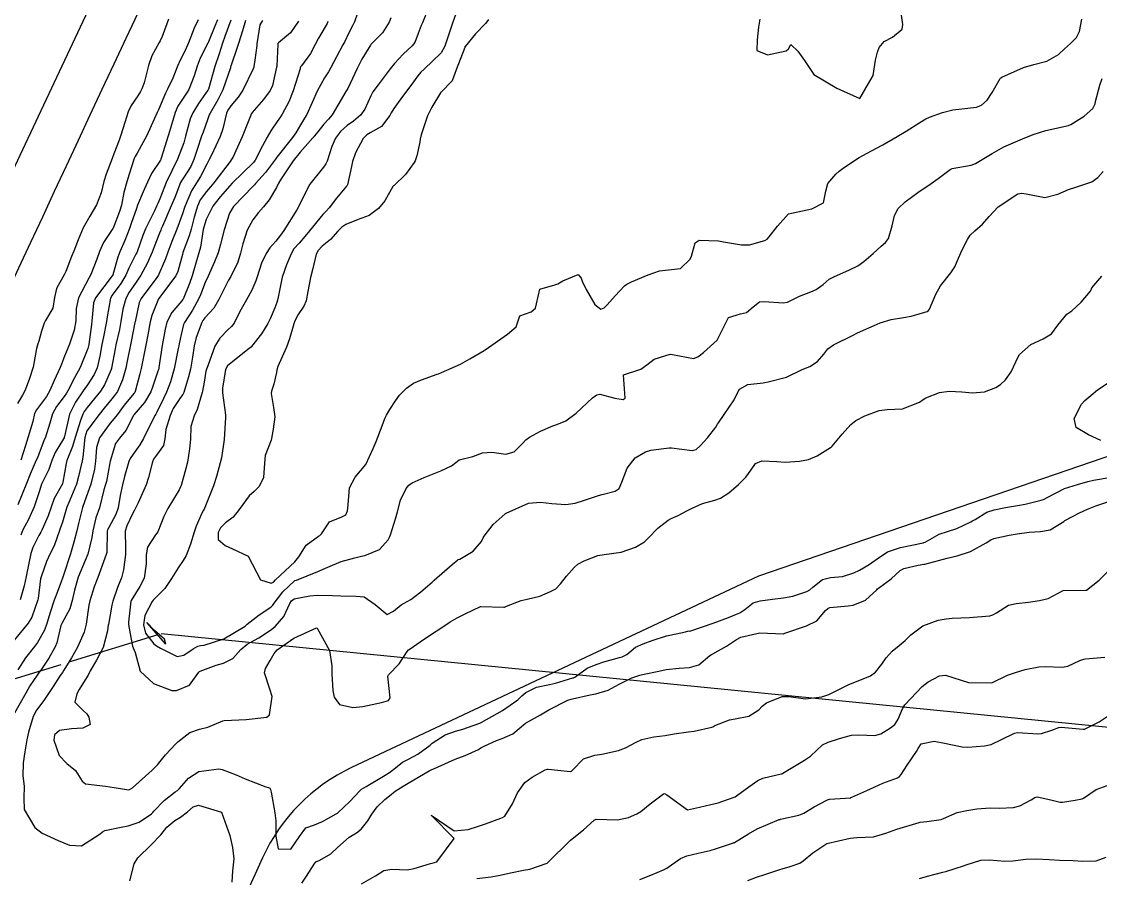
# Model space of a CAD drawing. Header units: metres. Extents: x 318500 to 325275, y 7408834 to 7428799.
# Drawn here: x 320068.9 to 320161.6, y 7411872.2 to 7411945.8 of the extents above; entities that cross this region are included whole.
import ezdxf

# ---------------------------------------------------------------- set-up
doc = ezdxf.new("R2010")
doc.units = ezdxf.units.M
doc.header["$MEASUREMENT"] = 0
doc.linetypes.add('CONTINUO', pattern=[0])
doc.linetypes.add('TRACEJADO', pattern=[8.7, 8, -0.7])
for name, color, linetype in [('BUEIRO', 151, 'Continuous'), ('Curvas de Nivel 1m', 11, 'Continuous'), ('Curvas de Nivel 5m', 15, 'Continuous'), ('GALERIA', 45, 'Continuous'), ('Linha Férrea', 20, 'Continuous'), ('TEXTO', 45, 'Continuous'), ('Vias Secundárias', 230, 'Continuous')]:
    doc.layers.add(name, color=color, linetype=linetype)

msp = doc.modelspace()

# ---------------------------------------------------------------- linework, layer by layer
at = {"layer": 'BUEIRO', "linetype": 'CONTINUO'}
for points in [[(320081.305, 7411892.312, 725.757), (320079.684, 7411894.171, 725.761)], [(320081.305, 7411892.312, 725.757), (320081.202, 7411892.739, 722.116), (320080.317, 7411893.486, 722.141), (320079.684, 7411894.171, 725.761)]]:
    msp.add_polyline3d(points, dxfattribs=at)
at = {"layer": 'Curvas de Nivel 1m', "flags": 128}
for points, elevation in [([(320103.834, 7411946.841), (320103.342, 7411945.665), (320103.245, 7411945.418), (320102.986, 7411944.731), (320102.68, 7411943.967), (320102.46, 7411943.675), (320101.694, 7411942.952), (320100.955, 7411942.15), (320100.578, 7411941.696), (320099.55, 7411940.332), (320099.087, 7411939.717), (320099.022, 7411939.615), (320098.915, 7411939.372), (320098.398, 7411938.227), (320098.036, 7411937.733), (320097.408, 7411937.216), (320096.876, 7411936.826), (320096.303, 7411936.321), (320095.885, 7411935.76), (320095.574, 7411935.042), (320095.148, 7411933.767), (320095.05, 7411933.555), (320094.833, 7411933.27), (320093.672, 7411931.787), (320092.784, 7411930.051), (320092.68, 7411929.801), (320092.569, 7411929.594), (320091.424, 7411927.82), (320091.149, 7411927.429), (320090.746, 7411926.91), (320090.245, 7411926.327), (320089.924, 7411925.838), (320089.533, 7411925.027), (320089.15, 7411923.845), (320089.044, 7411923.499), (320088.689, 7411922.708), (320088.219, 7411921.857), (320087.673, 7411920.857), (320087.165, 7411919.872), (320086.945, 7411919.576), (320086.641, 7411919.293), (320085.932, 7411918.589), (320085.511, 7411917.897), (320084.913, 7411916.215), (320084.8, 7411915.907), (320084.75, 7411915.755), (320084.584, 7411914.815), (320084.445, 7411914.038), (320084.421, 7411913.911), (320084.008, 7411912.455), (320083.732, 7411911.918), (320083.452, 7411911), (320083.427, 7411909.921), (320083.341, 7411909.089), (320083.153, 7411907.923), (320083.026, 7411907.38), (320082.619, 7411905.928), (320082.578, 7411905.81), (320082.456, 7411905.549), (320081.468, 7411903.945), (320081.124, 7411903.255), (320080.614, 7411901.957), (320080.531, 7411901.835), (320080.406, 7411901.706), (320079.724, 7411900.636), (320079.621, 7411899.971), (320079.619, 7411899.218), (320079.442, 7411897.974), (320079.07, 7411897.258), (320078.331, 7411896.055), (320078.308, 7411896.013), (320078.303, 7411895.99), (320078.108, 7411894.187), (320078.107, 7411893.992), (320078.289, 7411892.877), (320078.44, 7411892.146), (320078.504, 7411891.987), (320078.671, 7411891.588), (320079.109, 7411889.977), (320080.235, 7411888.94), (320081.829, 7411888.333), (320082.226, 7411888.316), (320083.35, 7411888.802), (320084.144, 7411889.911), (320084.196, 7411889.966), (320084.251, 7411889.996), (320085.641, 7411890.507), (320086.262, 7411890.679), (320087.063, 7411891.074), (320087.756, 7411891.858), (320088.285, 7411892.304), (320089.277, 7411892.853), (320090.297, 7411893.496), (320090.706, 7411893.824), (320091.434, 7411894.692), (320091.957, 7411895.806), (320092.102, 7411896.035), (320092.336, 7411896.186), (320093.662, 7411896.459), (320094.341, 7411896.502), (320095.625, 7411896.473), (320096.34, 7411896.447), (320097.641, 7411896.43), (320098.34, 7411896.377), (320099.295, 7411895.706), (320100.318, 7411894.868), (320100.864, 7411895.142), (320101.514, 7411895.678), (320102.03, 7411895.978), (320102.337, 7411896.14), (320103.215, 7411896.789), (320104.176, 7411897.643), (320104.362, 7411897.806), (320105.908, 7411899.15), (320106.379, 7411899.547), (320106.419, 7411899.57), (320106.546, 7411899.608), (320107.699, 7411900.288), (320108.403, 7411901.113), (320108.554, 7411901.442), (320108.629, 7411901.587), (320109.43, 7411902.57), (320110.439, 7411903.485), (320110.481, 7411903.518), (320110.546, 7411903.558), (320112.453, 7411904.41), (320113.468, 7411904.507), (320114.453, 7411904.374), (320115.646, 7411904.299), (320116.454, 7411904.41), (320117.251, 7411904.675), (320118.464, 7411905.075), (320118.763, 7411905.149), (320119.906, 7411905.436), (320120.234, 7411905.67), (320120.478, 7411906.214), (320120.919, 7411907.424), (320121.613, 7411908.303), (320122.511, 7411908.828), (320122.956, 7411908.951), (320124.517, 7411909.168), (320124.72, 7411909.165), (320126.514, 7411908.938), (320126.837, 7411909.023), (320127.198, 7411909.34), (320127.837, 7411910.024), (320128.544, 7411910.942), (320128.683, 7411911.183), (320128.762, 7411911.317), (320129.261, 7411912.013), (320130.109, 7411913.297), (320130.264, 7411913.605), (320130.584, 7411914.195), (320131.279, 7411914.593), (320132.592, 7411914.742), (320133.039, 7411914.817), (320134.6, 7411915.24), (320135.952, 7411915.878), (320136.614, 7411916.153), (320137.262, 7411916.562), (320137.801, 7411917.198), (320138.171, 7411917.658), (320138.638, 7411918.013), (320140.321, 7411918.84), (320140.648, 7411918.998), (320140.976, 7411919.155), (320142.131, 7411919.665), (320142.661, 7411919.884), (320143.602, 7411920.185), (320144.669, 7411920.355), (320145.315, 7411920.455), (320146.677, 7411920.872), (320146.806, 7411920.95), (320146.893, 7411921.077), (320147.423, 7411922.345), (320147.841, 7411923.063), (320148.722, 7411924.202), (320149.064, 7411924.71), (320149.219, 7411925.045), (320149.674, 7411926.113), (320150.14, 7411927.036), (320150.388, 7411927.412), (320150.771, 7411927.786), (320151.443, 7411928.358), (320152.009, 7411929.012), (320152.799, 7411929.851), (320154.48, 7411930.975), (320154.811, 7411931.038), (320155.204, 7411930.966), (320156.807, 7411930.651), (320157.902, 7411930.934), (320158.816, 7411931.345), (320159.452, 7411931.543), (320160.827, 7411932.008), (320161.352, 7411932.365), (320161.808, 7411932.88)], 726), ([(320132.313, 7411945.975), (320132.198, 7411945.278), (320132.077, 7411944.186), (320132.054, 7411943.279), (320132.966, 7411942.915), (320134.583, 7411943.246), (320134.784, 7411943.431), (320134.978, 7411943.8), (320135.578, 7411943.231), (320136.158, 7411942.418), (320136.95, 7411941.21), (320138.933, 7411940.051), (320140.92, 7411939.16), (320141.656, 7411940.433), (320142.06, 7411941.143), (320142.258, 7411942.436), (320142.413, 7411943.138), (320142.571, 7411943.541), (320142.984, 7411944.043), (320143.703, 7411944.409), (320144.539, 7411945.115), (320144.606, 7411945.514), (320144.364, 7411947.117)], 723), ([(320081.521, 7411945.952), (320081.381, 7411945.568), (320080.978, 7411944.478), (320080.818, 7411944.117), (320080.724, 7411943.964), (320080.099, 7411942.827), (320079.816, 7411941.977), (320079.456, 7411940.513), (320079.242, 7411939.985), (320079.139, 7411939.764), (320078.911, 7411939.375), (320078.333, 7411938.562), (320078.077, 7411937.998), (320077.794, 7411937.083), (320077.446, 7411936.004), (320077.285, 7411935.577), (320076.844, 7411934.392), (320076.703, 7411934.012), (320076.18, 7411932.659), (320075.988, 7411932.022), (320075.755, 7411931.066), (320075.356, 7411930.031), (320074.77, 7411929.045), (320074.202, 7411928.048), (320073.765, 7411927.035), (320073.394, 7411926.06), (320073.206, 7411925.579), (320072.703, 7411924.295), (320072.63, 7411924.141), (320072.59, 7411924.071), (320071.922, 7411922.843), (320071.737, 7411922.079), (320071.588, 7411921.159), (320070.984, 7411920.087), (320070.858, 7411919.877), (320070.636, 7411919.17), (320070.39, 7411918.327), (320070.303, 7411918.095), (320070.2, 7411917.681), (320069.901, 7411916.1), (320069.584, 7411915.106), (320069.221, 7411914.11), (320068.995, 7411913.682), (320068.553, 7411912.963)], 736), ([(320085.733, 7411945.899), (320085.526, 7411945.368), (320084.972, 7411944.024), (320084.935, 7411943.946), (320084.915, 7411943.911), (320084.259, 7411942.608), (320083.994, 7411941.919), (320083.739, 7411941.115), (320083.278, 7411939.926), (320083.149, 7411939.696), (320082.911, 7411939.354), (320082.348, 7411938.489), (320082.116, 7411937.942), (320081.832, 7411936.99), (320081.503, 7411935.95), (320080.908, 7411934.026), (320080.885, 7411933.959), (320080.87, 7411933.929), (320080.839, 7411933.873), (320080.087, 7411932.705), (320079.726, 7411931.976), (320079.445, 7411931.336), (320078.879, 7411929.989), (320078.777, 7411929.715), (320078.332, 7411928.426), (320078.177, 7411927.996), (320077.779, 7411926.966), (320077.357, 7411926.004), (320077.184, 7411925.545), (320076.76, 7411924.009), (320076.742, 7411923.967), (320076.699, 7411923.916), (320075.271, 7411922.031), (320075.105, 7411921.602), (320074.947, 7411920.036), (320074.918, 7411919.764), (320074.692, 7411918.039), (320074.617, 7411917.693), (320073.936, 7411916.05), (320073.46, 7411915.183), (320072.888, 7411914.065), (320072.771, 7411913.863), (320072.563, 7411913.583), (320071.911, 7411912.715), (320071.577, 7411912.08), (320071.343, 7411911.271), (320070.972, 7411910.085), (320070.838, 7411909.764), (320070.503, 7411908.948), (320070.27, 7411908.317), (320070.179, 7411908.095), (320069.666, 7411906.908), (320069.33, 7411906.107), (320068.603, 7411904.279)], 734), ([(320097.753, 7411946.481), (320097.508, 7411945.742), (320097.336, 7411945.404), (320096.985, 7411944.742), (320096.67, 7411944.058), (320096.51, 7411943.755), (320095.972, 7411942.743), (320095.452, 7411941.765), (320095.261, 7411941.443), (320094.932, 7411940.931), (320094.288, 7411939.779), (320093.873, 7411938.818), (320093.418, 7411937.792), (320093.223, 7411937.457), (320092.876, 7411936.882), (320092.474, 7411936.198), (320092.196, 7411935.81), (320090.843, 7411934.125), (320090.72, 7411933.953), (320090.64, 7411933.832), (320089.864, 7411932.8), (320089.014, 7411931.848), (320088.918, 7411931.739), (320088.807, 7411931.622), (320087.117, 7411929.875), (320086.774, 7411929.311), (320086.31, 7411927.887), (320085.997, 7411926.635), (320085.791, 7411925.894), (320085.488, 7411925.129), (320084.935, 7411923.906), (320084.694, 7411923.347), (320084.293, 7411922.305), (320084.122, 7411921.916), (320083.595, 7411920.992), (320082.912, 7411919.927), (320082.832, 7411919.744), (320082.634, 7411918.897), (320082.45, 7411918.105), (320082.419, 7411917.933), (320082.377, 7411917.693), (320082.017, 7411915.939), (320081.704, 7411914.822), (320081.368, 7411913.948), (320081.109, 7411913.405), (320080.544, 7411912.219), (320080.451, 7411912.052), (320080.395, 7411911.962), (320080.23, 7411911.658), (320079.397, 7411909.977), (320079.073, 7411909.42), (320078.5, 7411908.634), (320078.238, 7411908.249), (320078.125, 7411907.994), (320077.754, 7411906.714), (320077.572, 7411905.999), (320077.391, 7411905.06), (320077.208, 7411904.002), (320077.008, 7411903.427), (320076.415, 7411902.327), (320076.303, 7411902.12), (320076.279, 7411902.012), (320076.229, 7411900.166), (320076.192, 7411900.013), (320076.056, 7411899.694), (320075.451, 7411898.024), (320075.153, 7411897.223), (320074.772, 7411896.033), (320074.702, 7411895.656), (320074.473, 7411894.037), (320074.293, 7411893.352), (320073.726, 7411892.048), (320073.2, 7411891.122), (320072.54, 7411890.066), (320072.427, 7411889.888), (320072.243, 7411889.611), (320071.618, 7411888.687), (320071.231, 7411888.08), (320070.838, 7411887.46), (320070.206, 7411886.646), (320069.919, 7411886.094), (320069.516, 7411884.763), (320069.37, 7411884.102), (320069.207, 7411883.052), (320069.065, 7411882.106), (320069.02, 7411880.998), (320069.124, 7411880.105), (320069.114, 7411879.096), (320069.15, 7411878.104), (320070.067, 7411876.561), (320070.676, 7411876.084), (320072.054, 7411875.449), (320073.036, 7411875.042), (320074.049, 7411874.98), (320075.651, 7411876.016), (320075.869, 7411876.207), (320076.064, 7411876.302), (320077.474, 7411876.591), (320078.071, 7411876.697), (320079.017, 7411877.035), (320080.087, 7411877.728), (320080.197, 7411877.85), (320080.277, 7411877.957), (320081.16, 7411878.889), (320082.115, 7411879.619), (320082.294, 7411879.751), (320082.464, 7411879.927), (320083.238, 7411880.81), (320084.135, 7411881.384), (320085.855, 7411881.602), (320086.137, 7411881.56), (320087.357, 7411881.086), (320088.129, 7411880.746), (320089.886, 7411880.069), (320090.122, 7411879.993), (320090.229, 7411879.936), (320090.296, 7411879.827), (320090.352, 7411879.591), (320090.668, 7411877.821), (320090.753, 7411877.147), (320090.75, 7411875.82), (320090.963, 7411874.73), (320092.049, 7411874.7), (320092.772, 7411875.789), (320093.315, 7411876.538), (320094.076, 7411876.807), (320094.762, 7411877.081), (320095.947, 7411877.751), (320096.041, 7411877.8), (320096.091, 7411877.843), (320097.073, 7411878.768), (320097.96, 7411879.722), (320098.121, 7411879.862), (320098.501, 7411880.092), (320100.134, 7411881.063), (320100.527, 7411881.296), (320101.042, 7411881.681), (320101.641, 7411882.181), (320102.152, 7411882.447), (320102.938, 7411882.878), (320103.993, 7411883.643), (320104.089, 7411883.724), (320104.172, 7411883.795), (320105.294, 7411884.513), (320106.188, 7411884.828), (320106.799, 7411884.996), (320108.198, 7411885.486), (320108.269, 7411885.519), (320108.394, 7411885.587), (320110.211, 7411886.61), (320111.541, 7411887.54), (320111.889, 7411887.871), (320112.229, 7411888.153), (320113.14, 7411888.618), (320114.24, 7411888.856), (320114.781, 7411888.963), (320116.249, 7411889.405), (320116.305, 7411889.423), (320116.422, 7411889.477), (320117.481, 7411890.242), (320118.267, 7411890.568), (320118.92, 7411890.794), (320120.276, 7411891.159), (320120.489, 7411891.214), (320120.89, 7411891.421), (320121.644, 7411892.056), (320122.294, 7411892.337), (320123.066, 7411892.621), (320124.305, 7411893.022), (320124.589, 7411893.084), (320125.923, 7411893.354), (320126.217, 7411893.445), (320126.311, 7411893.424), (320126.402, 7411893.44), (320128.318, 7411894.123), (320129.626, 7411894.604), (320130.326, 7411894.887), (320130.61, 7411895.004), (320131.04, 7411895.283), (320131.746, 7411895.869), (320132.341, 7411896.031), (320133.417, 7411896.181), (320134.346, 7411896.289), (320135.155, 7411896.42), (320136.354, 7411896.834), (320136.599, 7411896.965), (320136.874, 7411897.205), (320137.699, 7411897.868), (320138.373, 7411898.023), (320139.423, 7411898.126), (320140.379, 7411898.423), (320140.865, 7411898.67), (320141.705, 7411899.14), (320142.395, 7411899.647), (320143.278, 7411900.245), (320144.405, 7411900.606), (320146.338, 7411901.01), (320146.41, 7411901.03), (320146.528, 7411901.078), (320147.722, 7411901.759), (320148.424, 7411901.973), (320149.234, 7411902.236), (320150.437, 7411902.823), (320150.573, 7411902.893), (320150.804, 7411903.025), (320151.806, 7411903.653), (320152.453, 7411903.853), (320153.403, 7411904.039), (320154.459, 7411904.221), (320155.091, 7411904.334), (320156.466, 7411904.658), (320156.678, 7411904.736), (320157.047, 7411904.941), (320158.478, 7411905.672), (320159.587, 7411906.009), (320160.484, 7411906.273), (320160.979, 7411906.391), (320162.488, 7411906.633)], 728), ([(320100.629, 7411946.072), (320100.489, 7411945.698), (320099.904, 7411944.789), (320098.972, 7411943.849), (320098.911, 7411943.781), (320098.87, 7411943.721), (320098.141, 7411942.544), (320097.727, 7411941.738), (320096.923, 7411940.027), (320096.824, 7411939.848), (320096.762, 7411939.752), (320096.071, 7411938.59), (320095.602, 7411937.763), (320095.283, 7411937.367), (320094.878, 7411936.939), (320094.345, 7411936.301), (320093.942, 7411935.784), (320092.847, 7411934.534), (320092.252, 7411933.809), (320091.151, 7411932.161), (320090.964, 7411931.828), (320090.805, 7411931.514), (320090.168, 7411930.457), (320089.679, 7411929.841), (320089.266, 7411929.355), (320088.769, 7411928.732), (320088.29, 7411927.857), (320087.92, 7411926.685), (320087.731, 7411925.865), (320087.489, 7411925.098), (320086.89, 7411923.877), (320086.697, 7411923.548), (320085.842, 7411921.893), (320085.413, 7411921.155), (320084.656, 7411920.313), (320084.481, 7411920.083), (320084.394, 7411919.913), (320083.923, 7411918.625), (320083.749, 7411917.919), (320083.587, 7411916.944), (320083.416, 7411915.922), (320083.263, 7411915.25), (320082.845, 7411913.927), (320082.752, 7411913.743), (320082.563, 7411913.491), (320081.941, 7411912.547), (320081.663, 7411911.943), (320081.318, 7411910.738), (320081.224, 7411909.949), (320081.09, 7411909.373), (320080.499, 7411908.536), (320080.257, 7411908.2), (320080.158, 7411907.965), (320079.825, 7411906.614), (320079.606, 7411905.973), (320078.914, 7411904.452), (320078.707, 7411903.986), (320078.613, 7411903.812), (320078.433, 7411903.494), (320077.944, 7411902.468), (320077.824, 7411901.996), (320077.844, 7411900.539), (320077.841, 7411899.995), (320077.67, 7411898.694), (320077.484, 7411897.999), (320077.163, 7411897.186), (320076.758, 7411896.006), (320076.672, 7411895.659), (320076.367, 7411894.009), (320076.355, 7411893.954), (320076.294, 7411893.441), (320075.918, 7411892.015), (320075.342, 7411890.946), (320074.809, 7411890.032), (320074.627, 7411889.652), (320074.234, 7411889.006), (320073.86, 7411888.41), (320073.662, 7411888.048), (320073.494, 7411887.332), (320074.206, 7411886.622), (320074.508, 7411886.34), (320074.687, 7411886.033), (320074.809, 7411885.413), (320074.186, 7411885.11), (320073.195, 7411885.045), (320072.182, 7411884.9), (320071.741, 7411884.51), (320071.673, 7411884.075), (320072.15, 7411882.756), (320072.793, 7411882.06), (320073.544, 7411881.459), (320074.125, 7411880.534), (320074.407, 7411880.32), (320076.121, 7411880.113), (320076.856, 7411880.003), (320078.117, 7411879.816), (320078.254, 7411879.851), (320078.432, 7411879.985), (320080.135, 7411881.476), (320080.583, 7411881.953), (320081.281, 7411882.816), (320082.167, 7411883.744), (320082.259, 7411883.838), (320082.346, 7411883.928), (320083.368, 7411884.732), (320084.187, 7411885.021), (320084.918, 7411885.17), (320086.197, 7411885.712), (320086.324, 7411885.752), (320088.2, 7411885.85), (320089.99, 7411886.045), (320090.204, 7411886.238), (320090.444, 7411887.827), (320090.229, 7411888.436), (320089.769, 7411889.835), (320089.861, 7411890.229), (320090.266, 7411890.907), (320090.6, 7411891.501), (320090.865, 7411891.821), (320092.29, 7411892.829), (320094.251, 7411893.722), (320094.299, 7411893.694), (320095.363, 7411891.759), (320095.571, 7411890.446), (320095.56, 7411889.757), (320095.651, 7411888.333), (320095.753, 7411887.755), (320096.214, 7411887.129), (320097.352, 7411886.873), (320098.212, 7411886.958), (320099.821, 7411887.301), (320100.217, 7411887.406), (320100.426, 7411887.479), (320100.576, 7411887.686), (320100.369, 7411889.568), (320100.441, 7411889.688), (320101.337, 7411890.606), (320102.017, 7411891.673), (320102.142, 7411891.811), (320102.282, 7411891.918), (320103.15, 7411892.518), (320104.296, 7411893.285), (320104.827, 7411893.632), (320105.71, 7411894.218), (320106.315, 7411894.581), (320107.009, 7411894.914), (320108.329, 7411895.547), (320108.367, 7411895.552), (320110.329, 7411895.489), (320110.391, 7411895.497), (320110.556, 7411895.557), (320111.825, 7411896.05), (320112.34, 7411896.181), (320113.421, 7411896.442), (320114.35, 7411896.826), (320114.796, 7411897.06), (320115.186, 7411897.498), (320115.702, 7411898.158), (320116.381, 7411898.884), (320116.694, 7411899.167), (320117.218, 7411899.468), (320118.395, 7411899.907), (320118.961, 7411900.01), (320120.398, 7411900.22), (320121.636, 7411900.645), (320122.407, 7411901.083), (320122.739, 7411901.395), (320123.545, 7411902.261), (320124.434, 7411902.957), (320124.706, 7411903.097), (320125.301, 7411903.361), (320126.056, 7411903.744), (320126.449, 7411903.964), (320127.396, 7411904.396), (320128.46, 7411904.676), (320128.938, 7411904.837), (320129.659, 7411905.302), (320130.477, 7411906.027), (320131.111, 7411906.657), (320131.568, 7411907.279), (320131.957, 7411907.817), (320132.502, 7411908.048), (320133.774, 7411907.978), (320134.5, 7411907.923), (320135.713, 7411908.011), (320136.504, 7411908.16), (320137.246, 7411908.465), (320138.374, 7411909.191), (320138.46, 7411909.252), (320138.522, 7411909.32), (320139.378, 7411910.337), (320140.147, 7411911.166), (320140.553, 7411911.503), (320141.333, 7411911.924), (320142.562, 7411912.377), (320143.244, 7411912.443), (320144.564, 7411912.52), (320146.017, 7411913.088), (320146.346, 7411913.311), (320146.576, 7411913.459), (320147.739, 7411913.906), (320148.585, 7411914.03), (320149.664, 7411913.959), (320150.583, 7411913.893), (320151.624, 7411913.975), (320152.59, 7411914.354), (320152.973, 7411914.615), (320153.41, 7411914.988), (320153.906, 7411915.685), (320154.491, 7411916.972), (320154.632, 7411917.181), (320155.579, 7411918.022), (320156.646, 7411918.524), (320157.355, 7411918.939), (320157.907, 7411919.686), (320158.676, 7411920.629), (320158.85, 7411920.745), (320159.119, 7411920.913), (320159.923, 7411921.671), (320160.706, 7411922.608), (320160.797, 7411922.8), (320160.836, 7411922.889), (320161.686, 7411923.915)], 727), ([(320109.005, 7411945.927), (320108.87, 7411945.723), (320108.758, 7411945.592), (320107.887, 7411944.7), (320107.011, 7411943.61), (320106.992, 7411943.588), (320106.969, 7411943.545), (320106.243, 7411941.621), (320105.887, 7411940.674), (320104.92, 7411939.672), (320104.904, 7411939.656), (320104.889, 7411939.64), (320104.152, 7411938.401), (320103.789, 7411937.657), (320103.238, 7411936.029), (320103.158, 7411935.666), (320103.116, 7411935.416), (320102.848, 7411934.235), (320102.707, 7411933.806), (320102.638, 7411933.672), (320101.885, 7411932.618), (320100.903, 7411931.689), (320100.85, 7411931.649), (320100.808, 7411931.588), (320100.11, 7411930.381), (320099.582, 7411929.708), (320098.774, 7411929.099), (320097.808, 7411928.773), (320096.766, 7411928.331), (320096.419, 7411928.098), (320096.077, 7411927.757), (320095.458, 7411927.054), (320094.74, 7411926.468), (320094.395, 7411926.115), (320094.22, 7411925.778), (320093.939, 7411924.555), (320093.73, 7411923.785), (320093.492, 7411922.592), (320093.364, 7411921.79), (320093.146, 7411921.32), (320092.662, 7411920.621), (320092.381, 7411920.078), (320092.292, 7411919.805), (320091.921, 7411918.52), (320091.657, 7411917.814), (320090.937, 7411916.158), (320090.836, 7411915.826), (320090.805, 7411915.619), (320090.582, 7411914.636), (320090.381, 7411914.023), (320090.357, 7411913.832), (320090.552, 7411912.634), (320090.659, 7411911.828), (320090.529, 7411910.763), (320090.386, 7411909.967), (320090.342, 7411909.832), (320089.846, 7411908.491), (320089.79, 7411907.837), (320089.683, 7411906.627), (320089.312, 7411905.841), (320088.877, 7411905.425), (320088.452, 7411905.035), (320087.611, 7411903.862), (320087.09, 7411903.21), (320086.423, 7411902.721), (320086.004, 7411902.298), (320085.81, 7411901.889), (320085.797, 7411901.285), (320086.393, 7411900.772), (320087.019, 7411900.5), (320088.38, 7411899.85), (320089.435, 7411897.839), (320090.356, 7411897.531), (320090.55, 7411897.634), (320090.731, 7411897.824), (320092.376, 7411899.374), (320092.727, 7411899.795), (320093.362, 7411900.819), (320094.407, 7411901.591), (320094.528, 7411901.649), (320094.66, 7411901.768), (320095.373, 7411902.813), (320096.432, 7411903.249), (320096.756, 7411903.425), (320096.919, 7411903.743), (320096.959, 7411904.256), (320097.075, 7411905.741), (320097.56, 7411906.647), (320098.49, 7411907.72), (320099.112, 7411909.11), (320099.376, 7411909.707), (320099.882, 7411911.048), (320100.122, 7411911.696), (320100.259, 7411911.98), (320100.552, 7411912.466), (320101.039, 7411913.209), (320101.366, 7411913.682), (320101.964, 7411914.292), (320102.586, 7411914.708), (320103.251, 7411914.999), (320104.598, 7411915.482), (320104.714, 7411915.523), (320104.991, 7411915.634), (320106.607, 7411916.357), (320107.42, 7411916.794), (320108.629, 7411917.519), (320108.671, 7411917.547), (320108.736, 7411917.588), (320110.643, 7411918.909), (320111.38, 7411919.549), (320111.714, 7411920.494), (320112.67, 7411920.83), (320113.041, 7411921.16), (320113.127, 7411921.526), (320113.43, 7411922.792), (320114.705, 7411923.171), (320114.974, 7411923.238), (320115.394, 7411923.5), (320116.716, 7411924.038), (320116.966, 7411923.73), (320117.069, 7411923.475), (320117.417, 7411922.751), (320118.158, 7411921.458), (320118.674, 7411921.082), (320118.95, 7411921.174), (320119.212, 7411921.445), (320119.902, 7411922.227), (320120.705, 7411923.082), (320120.905, 7411923.229), (320121.291, 7411923.421), (320122.716, 7411924.026), (320123.695, 7411924.36), (320124.721, 7411924.485), (320125.512, 7411924.572), (320126.338, 7411925.354), (320126.458, 7411925.629), (320126.751, 7411926.75), (320127.097, 7411927.003), (320128.754, 7411926.928), (320129.211, 7411926.855), (320130.75, 7411926.604), (320131.431, 7411926.602), (320132.756, 7411926.975), (320132.946, 7411927.078), (320133.126, 7411927.265), (320133.827, 7411928.201), (320134.79, 7411929.24), (320136.795, 7411929.67), (320137.794, 7411930.206), (320137.982, 7411931.198), (320138.148, 7411931.869), (320138.832, 7411932.66), (320139.117, 7411932.905), (320139.477, 7411933.18), (320140.29, 7411933.726), (320140.854, 7411934.076), (320141.543, 7411934.467), (320142.777, 7411935.131), (320142.871, 7411935.185), (320144.106, 7411935.89), (320144.883, 7411936.36), (320146.072, 7411937.092), (320146.583, 7411937.397), (320146.897, 7411937.562), (320148.014, 7411937.953), (320148.907, 7411938.174), (320149.671, 7411938.28), (320150.911, 7411938.42), (320151.351, 7411938.586), (320151.851, 7411939.016), (320152.278, 7411939.661), (320152.948, 7411940.873), (320153.007, 7411940.942), (320153.104, 7411940.998), (320154.958, 7411941.816), (320155.84, 7411942.082), (320156.964, 7411942.359), (320157.969, 7411942.935), (320158.492, 7411943.413), (320158.984, 7411943.866), (320159.501, 7411944.404), (320159.777, 7411944.908), (320159.967, 7411945.954)], 724), ([(320095.222, 7411945.768), (320095.16, 7411945.606), (320094.993, 7411945.321), (320094.411, 7411944.346), (320094.129, 7411943.783), (320093.717, 7411943.03), (320092.942, 7411941.961), (320092.876, 7411941.866), (320092.855, 7411941.801), (320092.831, 7411941.694), (320092.231, 7411939.81), (320091.866, 7411938.855), (320091.303, 7411937.824), (320091.143, 7411937.569), (320090.88, 7411937.185), (320090.331, 7411936.372), (320090.013, 7411935.838), (320089.593, 7411935.102), (320088.979, 7411933.849), (320088.924, 7411933.764), (320088.837, 7411933.67), (320087.009, 7411931.877), (320086.807, 7411931.659), (320085.983, 7411930.701), (320085.35, 7411929.901), (320084.769, 7411928.772), (320084.56, 7411928.114), (320084.518, 7411927.912), (320084.268, 7411926.384), (320084.149, 7411925.916), (320083.811, 7411924.821), (320083.558, 7411923.921), (320083.338, 7411923.279), (320082.784, 7411921.929), (320082.748, 7411921.861), (320082.678, 7411921.772), (320081.83, 7411920.775), (320081.4, 7411919.949), (320081.233, 7411919.359), (320080.977, 7411917.955), (320080.715, 7411916.072), (320080.692, 7411915.959), (320080.674, 7411915.884), (320080.596, 7411915.662), (320080.165, 7411914.377), (320080.01, 7411913.968), (320079.481, 7411913.051), (320078.568, 7411911.99), (320078.54, 7411911.945), (320077.869, 7411910.654), (320077.311, 7411910.002), (320076.984, 7411909.535), (320076.52, 7411908.01), (320076.515, 7411907.985), (320076.488, 7411907.862), (320076.195, 7411906.283), (320076.124, 7411906.015), (320075.989, 7411905.55), (320075.598, 7411904.023), (320075.295, 7411903.159), (320075.035, 7411902.031), (320074.955, 7411901.479), (320074.601, 7411900.037), (320074.375, 7411899.497), (320073.788, 7411898.049), (320073.466, 7411896.931), (320073.273, 7411896.056), (320073.051, 7411895.327), (320072.366, 7411894.069), (320072.298, 7411893.907), (320071.936, 7411892.421), (320071.803, 7411892.075), (320071.243, 7411891.102), (320070.57, 7411890.087), (320070.434, 7411889.901), (320070.243, 7411889.646), (320069.612, 7411888.717), (320069.267, 7411888.104), (320068.201, 7411886.196)], 729), ([(320089.594, 7411945.844), (320089.366, 7411945.475), (320089.131, 7411943.848), (320089.118, 7411943.699), (320088.949, 7411942.442), (320088.876, 7411941.916), (320088.858, 7411941.851), (320088.798, 7411941.711), (320087.926, 7411939.865), (320087.521, 7411939.261), (320086.9, 7411938.531), (320086.631, 7411938.147), (320086.525, 7411937.885), (320086.207, 7411936.553), (320085.98, 7411935.893), (320085.237, 7411934.297), (320085.039, 7411933.907), (320084.834, 7411933.516), (320084.286, 7411932.447), (320083.946, 7411931.919), (320083.506, 7411931.216), (320082.963, 7411929.928), (320082.919, 7411929.789), (320082.774, 7411929.341), (320082.245, 7411927.938), (320081.817, 7411926.871), (320081.47, 7411925.949), (320081.273, 7411925.401), (320080.702, 7411924.062), (320080.671, 7411923.989), (320080.652, 7411923.961), (320080.529, 7411923.793), (320079.186, 7411921.982), (320079.027, 7411921.633), (320078.662, 7411919.99), (320078.649, 7411919.924), (320078.325, 7411918.292), (320078.264, 7411917.994), (320077.99, 7411916.612), (320077.87, 7411915.997), (320077.597, 7411914.988), (320077.148, 7411914.004), (320076.908, 7411913.663), (320076.558, 7411913.233), (320076.006, 7411912.56), (320075.57, 7411912.025), (320074.526, 7411910.611), (320074.334, 7411910.043), (320074.17, 7411908.37), (320074.122, 7411908.046), (320073.81, 7411906.71), (320073.626, 7411906.053), (320073.061, 7411904.675), (320072.814, 7411904.064), (320072.72, 7411903.782), (320072.421, 7411902.793), (320072.236, 7411902.248), (320072.181, 7411902.072), (320071.709, 7411900.758), (320071.383, 7411900.08), (320071.063, 7411899.393), (320070.584, 7411898.088), (320070.54, 7411897.906), (320070.332, 7411896.226), (320070.316, 7411896.105), (320069.784, 7411894.622), (320069.471, 7411894.102), (320068.285, 7411892.645)], 731), ([(320088.158, 7411945.863), (320087.892, 7411944.961), (320087.546, 7411943.871), (320087.399, 7411943.438), (320086.943, 7411942.112), (320086.888, 7411941.934), (320086.872, 7411941.881), (320086.844, 7411941.786), (320086.202, 7411939.891), (320085.774, 7411939.03), (320085.106, 7411937.907), (320085.035, 7411937.761), (320084.881, 7411937.326), (320084.506, 7411936.273), (320084.38, 7411935.915), (320083.994, 7411934.773), (320083.719, 7411933.921), (320083.444, 7411933.311), (320082.816, 7411932.342), (320082.655, 7411932.09), (320082.574, 7411931.934), (320082.066, 7411930.666), (320081.77, 7411929.945), (320081.011, 7411928.204), (320080.907, 7411927.958), (320080.865, 7411927.852), (320080.754, 7411927.58), (320080.292, 7411926.411), (320080.127, 7411925.969), (320079.708, 7411924.982), (320079.146, 7411923.983), (320078.693, 7411923.3), (320078.157, 7411922.524), (320077.865, 7411921.998), (320077.598, 7411921.069), (320077.439, 7411920.002), (320077.316, 7411919.327), (320077.012, 7411918.006), (320076.946, 7411917.677), (320076.648, 7411916.01), (320076.638, 7411915.971), (320076.598, 7411915.875), (320076.023, 7411914.573), (320075.681, 7411914.023), (320075.19, 7411913.401), (320074.549, 7411912.616), (320074.298, 7411912.289), (320074.174, 7411912.045), (320073.984, 7411911.498), (320073.522, 7411910.055), (320073.295, 7411909.272), (320072.813, 7411908.065), (320072.731, 7411907.821), (320072.462, 7411906.23), (320072.433, 7411906.098), (320072.426, 7411906.07), (320071.717, 7411904.807), (320071.448, 7411904.08), (320071.189, 7411903.322), (320070.642, 7411902.088), (320070.564, 7411901.932), (320070.403, 7411901.644), (320069.878, 7411900.607), (320069.721, 7411900.1), (320069.54, 7411899.27), (320069.312, 7411898.106), (320069.147, 7411897.31), (320068.785, 7411896.113)], 732), ([(320086.877, 7411945.882), (320086.38, 7411944.488), (320086.178, 7411943.892), (320085.875, 7411942.977), (320085.508, 7411941.901), (320084.958, 7411939.948), (320084.947, 7411939.91), (320084.937, 7411939.893), (320084.919, 7411939.864), (320084.096, 7411938.724), (320083.612, 7411937.923), (320083.404, 7411937.403), (320083.006, 7411935.929), (320082.974, 7411935.814), (320082.854, 7411935.361), (320082.32, 7411933.938), (320081.812, 7411932.959), (320081.336, 7411931.952), (320081.19, 7411931.568), (320080.789, 7411930.542), (320080.609, 7411930.136), (320080.53, 7411929.964), (320080.331, 7411929.522), (320079.572, 7411927.978), (320079.329, 7411927.404), (320078.831, 7411925.988), (320078.801, 7411925.917), (320078.727, 7411925.779), (320078.122, 7411924.583), (320077.86, 7411923.998), (320077.435, 7411923.261), (320076.683, 7411922.284), (320076.538, 7411922.012), (320076.269, 7411920.402), (320076.21, 7411920.017), (320075.944, 7411918.706), (320075.816, 7411918.022), (320075.629, 7411917.043), (320075.395, 7411916.028), (320075.162, 7411915.461), (320074.578, 7411914.574), (320074.36, 7411914.257), (320074.219, 7411914.045), (320073.541, 7411913.07), (320073.023, 7411912.063), (320072.593, 7411910.141), (320072.577, 7411910.069), (320072.563, 7411910.025), (320072.518, 7411909.936), (320071.802, 7411908.775), (320071.526, 7411908.08), (320071.267, 7411907.293), (320070.654, 7411906.088), (320070.591, 7411905.956), (320070.454, 7411905.485), (320070.008, 7411904.096), (320069.519, 7411903.008), (320069.035, 7411902.111), (320068.852, 7411901.664)], 733), ([(320161.607, 7411909.806), (320160.541, 7411910.283), (320159.497, 7411910.906), (320159.319, 7411911.67), (320159.929, 7411912.9), (320160.236, 7411913.235), (320160.58, 7411913.526), (320161.33, 7411914.141), (320162.414, 7411914.872)], 728), ([(320092.972, 7411871.786), (320093.398, 7411872.4), (320094.035, 7411873.425), (320094.199, 7411873.607), (320094.532, 7411873.765), (320095.489, 7411874.312), (320096.051, 7411874.856), (320097.058, 7411875.735), (320097.674, 7411876.118), (320098.071, 7411876.428), (320098.658, 7411877.134), (320098.985, 7411877.707), (320099.457, 7411878.342), (320100.109, 7411878.958), (320100.502, 7411879.299), (320100.996, 7411879.681), (320101.685, 7411880.114), (320102.127, 7411880.377), (320103.917, 7411881.423), (320104.139, 7411881.537), (320104.371, 7411881.637), (320105.589, 7411882.177), (320106.152, 7411882.423), (320107.01, 7411882.748), (320108.165, 7411883.278), (320108.358, 7411883.396), (320108.709, 7411883.582), (320109.716, 7411884.028), (320110.18, 7411884.202), (320111.119, 7411884.613), (320112.2, 7411885.53), (320113.493, 7411886.232), (320114.211, 7411886.657), (320115.819, 7411887.486), (320116.113, 7411887.59), (320116.222, 7411887.618), (320117.736, 7411887.949), (320118.229, 7411888.055), (320119.306, 7411888.372), (320120.244, 7411888.873), (320121.321, 7411889.414), (320122.014, 7411889.643), (320122.255, 7411889.701), (320123.644, 7411889.995), (320124.261, 7411890.123), (320125.376, 7411890.246), (320126.264, 7411890.299), (320127.078, 7411890.528), (320128.032, 7411891.324), (320128.175, 7411891.428), (320128.282, 7411891.481), (320129.457, 7411892.139), (320130.301, 7411892.722), (320130.686, 7411892.905), (320132.31, 7411893.27), (320134.309, 7411893.188), (320134.355, 7411893.193), (320134.461, 7411893.238), (320136.317, 7411893.869), (320137.206, 7411894.316), (320137.955, 7411895.194), (320138.152, 7411895.373), (320138.334, 7411895.444), (320139.909, 7411895.594), (320140.337, 7411895.65), (320141.403, 7411896.085), (320142.358, 7411896.981), (320142.425, 7411897.064), (320142.507, 7411897.129), (320143.583, 7411897.906), (320144.383, 7411898.628), (320144.677, 7411898.814), (320145.929, 7411899.087), (320146.391, 7411899.169), (320146.498, 7411899.186), (320148.396, 7411899.698), (320149.256, 7411899.899), (320150.402, 7411900.25), (320151.742, 7411901.01), (320152.154, 7411901.263), (320152.416, 7411901.367), (320153.73, 7411901.671), (320154.422, 7411901.793), (320155.461, 7411901.923), (320156.425, 7411901.981), (320157.255, 7411902.11), (320158.439, 7411902.85), (320158.472, 7411902.887), (320158.519, 7411902.919), (320159.758, 7411903.593), (320160.455, 7411903.91), (320161.17, 7411904.172), (320162.466, 7411904.599)], 729), ([(320108.019, 7411872.181), (320109.257, 7411872.336), (320110.024, 7411872.471), (320110.906, 7411872.668), (320112.03, 7411872.896), (320112.552, 7411873.005), (320114.04, 7411873.51), (320116.06, 7411875.48), (320117.173, 7411876.364), (320118.086, 7411877.208), (320118.261, 7411877.274), (320120.087, 7411877.225), (320121.032, 7411877.416), (320121.768, 7411877.732), (320122.098, 7411877.949), (320122.888, 7411878.609), (320123.93, 7411879.373), (320124.042, 7411879.45), (320124.122, 7411879.477), (320124.322, 7411879.368), (320126.101, 7411878.085), (320127.129, 7411878.311), (320128.108, 7411878.538), (320128.742, 7411878.679), (320130.118, 7411879.177), (320130.196, 7411879.212), (320130.318, 7411879.288), (320131.359, 7411880.051), (320132.14, 7411880.616), (320132.589, 7411880.817), (320134.149, 7411881.163), (320134.202, 7411881.186), (320134.294, 7411881.238), (320136.161, 7411882.352), (320136.674, 7411882.696), (320137.21, 7411883.2), (320137.703, 7411883.669), (320138.181, 7411883.905), (320139.157, 7411884.204), (320140.19, 7411884.495), (320140.814, 7411884.527), (320142.19, 7411884.466), (320142.702, 7411884.615), (320143.529, 7411885.117), (320143.91, 7411885.407), (320144.211, 7411885.86), (320144.578, 7411886.752), (320144.782, 7411887.102), (320146.246, 7411888.666), (320146.781, 7411889.072), (320147.739, 7411889.577), (320148.259, 7411889.646), (320150.25, 7411889.03), (320152.25, 7411889), (320153.59, 7411889.65), (320154.264, 7411889.879), (320155.107, 7411890.122), (320156.271, 7411890.371), (320156.823, 7411890.39), (320158.271, 7411890.341), (320158.759, 7411890.426), (320159.807, 7411890.897), (320160.153, 7411891.021), (320160.282, 7411891.036), (320161.96, 7411891.198)], 731), ([(320122.021, 7411872.108), (320122.945, 7411872.468), (320124.033, 7411872.93), (320124.33, 7411873.072), (320124.74, 7411873.363), (320125.491, 7411873.913), (320126.052, 7411874.134), (320127.028, 7411874.363), (320128.059, 7411874.603), (320128.601, 7411874.772), (320130.069, 7411875.255), (320130.093, 7411875.266), (320130.14, 7411875.289), (320131.332, 7411876.023), (320132.082, 7411876.446), (320133.983, 7411877.242), (320134.063, 7411877.268), (320134.091, 7411877.276), (320135.674, 7411877.639), (320136.099, 7411877.811), (320136.981, 7411878.328), (320138.116, 7411878.934), (320138.314, 7411878.99), (320140.12, 7411879.128), (320140.145, 7411879.134), (320140.219, 7411879.159), (320141.514, 7411879.755), (320142.134, 7411880.04), (320142.879, 7411880.383), (320144.146, 7411880.844), (320144.317, 7411880.938), (320144.463, 7411881.105), (320144.982, 7411881.922), (320145.759, 7411883.086), (320145.908, 7411883.35), (320146.18, 7411883.745), (320147.277, 7411883.97), (320148.181, 7411883.799), (320149.708, 7411883.504), (320150.177, 7411883.475), (320151.618, 7411883.569), (320152.181, 7411883.701), (320153.061, 7411884.113), (320154.196, 7411884.674), (320154.449, 7411884.715), (320156.195, 7411884.605), (320156.511, 7411884.63), (320157.389, 7411884.932), (320157.984, 7411885.143), (320158.204, 7411885.17), (320160.094, 7411884.999), (320160.202, 7411885.016), (320161.446, 7411885.643), (320162.219, 7411886.143)], 732), ([(320131.276, 7411872.022), (320132.025, 7411872.299), (320132.756, 7411872.532), (320134.036, 7411872.964), (320134.246, 7411873.028), (320134.921, 7411873.227), (320135.74, 7411873.519), (320136.048, 7411873.712), (320136.87, 7411874.39), (320138.07, 7411875.19), (320140.075, 7411875.654), (320140.645, 7411875.721), (320142.076, 7411875.777), (320143.128, 7411876.071), (320144.083, 7411876.434), (320146.009, 7411877.001), (320146.089, 7411877.012), (320146.655, 7411877.072), (320147.88, 7411877.266), (320148.095, 7411877.353), (320149.278, 7411877.863), (320150.105, 7411878.014), (320150.961, 7411878.164), (320152.109, 7411878.245), (320152.871, 7411878.226), (320154.11, 7411878.281), (320154.647, 7411878.429), (320155.623, 7411878.955), (320155.927, 7411879.148), (320156.124, 7411879.194), (320157.303, 7411878.932), (320158.117, 7411878.742), (320158.303, 7411878.731), (320159.405, 7411878.901), (320159.998, 7411879.016), (320160.123, 7411879.08), (320161.193, 7411879.821), (320162.14, 7411880.185)], 733), ([(320078.204, 7411871.987), (320078.578, 7411873.436), (320078.907, 7411873.977), (320080.051, 7411875.071), (320080.872, 7411875.948), (320081.4, 7411876.61), (320082.079, 7411877.173), (320082.557, 7411877.451), (320083.177, 7411877.919), (320083.665, 7411878.346), (320084.099, 7411878.498), (320086.09, 7411877.88), (320086.802, 7411875.869), (320087.044, 7411874.86), (320087.138, 7411873.864), (320087.044, 7411872.845), (320086.976, 7411871.866)], 729), ([(320146.027, 7411872.196), (320146.716, 7411872.383), (320148.035, 7411872.734), (320148.287, 7411872.797), (320149.1, 7411873.039), (320149.811, 7411873.265), (320150.045, 7411873.349), (320151.3, 7411873.762), (320152.052, 7411873.805), (320153.351, 7411873.68), (320154.051, 7411873.698), (320155.158, 7411873.854), (320156.054, 7411873.89), (320157.174, 7411873.812), (320158.053, 7411873.756), (320159.215, 7411873.741), (320160.052, 7411873.69), (320161.212, 7411873.719), (320162.057, 7411874.013)], 734)]:
    msp.add_lwpolyline(points, dxfattribs=dict(at, elevation=elevation))
at = {"layer": 'Curvas de Nivel 5m', "flags": 128}
for points, elevation in [([(320084.086, 7411945.919), (320083.732, 7411945.18), (320083.246, 7411943.927), (320083.172, 7411943.723), (320082.96, 7411943.265), (320082.504, 7411942.38), (320082.31, 7411941.939), (320081.896, 7411940.911), (320081.434, 7411939.952), (320081.267, 7411939.603), (320080.902, 7411938.728), (320080.667, 7411938.19), (320080.551, 7411937.965), (320080.034, 7411936.811), (320079.668, 7411935.978), (320078.845, 7411934.453), (320078.672, 7411934.162), (320078.594, 7411933.992), (320078.166, 7411932.65), (320077.957, 7411931.999), (320077.705, 7411931.092), (320077.491, 7411930.003), (320077.335, 7411929.444), (320076.774, 7411928.01), (320076.76, 7411927.981), (320075.96, 7411926.804), (320075.608, 7411926.027), (320075.376, 7411925.375), (320074.864, 7411924.038), (320074.697, 7411923.724), (320073.813, 7411922.053), (320073.604, 7411921.118), (320073.567, 7411920.056), (320073.437, 7411919.259), (320073.021, 7411918.064), (320072.61, 7411917.033), (320072.34, 7411916.336), (320072.226, 7411916.074), (320071.723, 7411914.939), (320071.35, 7411914.082), (320071.067, 7411913.581), (320070.552, 7411912.885), (320070.2, 7411912.44), (320070.033, 7411912.098), (320069.868, 7411911.434), (320069.479, 7411910.106), (320069.243, 7411909.375), (320068.852, 7411908.115)], 735), ([(320106.224, 7411946.41), (320105.92, 7411945.626), (320105.681, 7411944.939), (320105.266, 7411943.636), (320104.964, 7411943.066), (320103.49, 7411941.662), (320103.207, 7411941.406), (320102.941, 7411941.092), (320102.331, 7411940.274), (320101.875, 7411939.68), (320101.473, 7411939.123), (320100.899, 7411938.298), (320100.668, 7411937.918), (320100.552, 7411937.695), (320099.825, 7411936.756), (320098.867, 7411936.203), (320098.557, 7411936.032), (320098.238, 7411935.729), (320097.589, 7411934.481), (320097.349, 7411933.742), (320097.257, 7411933.32), (320096.91, 7411931.748), (320096.872, 7411931.686), (320096.808, 7411931.615), (320095.949, 7411930.602), (320095.338, 7411929.764), (320095.064, 7411929.48), (320094.774, 7411929.198), (320093.639, 7411927.787), (320093.25, 7411927.295), (320092.744, 7411926.734), (320092.307, 7411926.236), (320092.059, 7411925.81), (320091.665, 7411924.866), (320091.291, 7411923.821), (320090.946, 7411922.089), (320090.904, 7411921.827), (320090.851, 7411921.653), (320090.67, 7411921.184), (320090.252, 7411920.238), (320090.054, 7411919.836), (320089.524, 7411918.954), (320088.656, 7411917.85), (320088.639, 7411917.831), (320088.62, 7411917.817), (320088.494, 7411917.727), (320086.603, 7411916.209), (320086.435, 7411915.882), (320086.173, 7411914.289), (320086.168, 7411913.886), (320086.438, 7411911.985), (320086.442, 7411911.881), (320086.432, 7411911.775), (320086.321, 7411909.883), (320086.072, 7411908.311), (320085.973, 7411907.888), (320085.656, 7411906.708), (320085.389, 7411905.896), (320084.725, 7411904.188), (320084.593, 7411903.908), (320084.539, 7411903.808), (320084.435, 7411903.602), (320083.906, 7411902.427), (320083.738, 7411901.917), (320083.42, 7411900.894), (320083.04, 7411899.923), (320082.806, 7411899.495), (320082.369, 7411898.859), (320081.799, 7411897.938), (320081.207, 7411897.087), (320080.334, 7411896.196), (320080.218, 7411896.076), (320080.138, 7411895.963), (320079.513, 7411894.771), (320079.383, 7411893.974), (320079.564, 7411893.242), (320080.284, 7411892.338), (320080.501, 7411892.176), (320080.843, 7411891.952), (320082.27, 7411891.249), (320082.84, 7411891.355), (320083.641, 7411891.916), (320084.046, 7411892.149), (320084.283, 7411892.183), (320084.59, 7411892.212), (320086.289, 7411892.753), (320088.115, 7411893.853), (320088.215, 7411893.937), (320088.303, 7411894.022), (320089.318, 7411894.837), (320090.325, 7411895.495), (320090.493, 7411895.662), (320090.606, 7411895.826), (320091.365, 7411896.794), (320092.359, 7411897.74), (320092.396, 7411897.763), (320092.531, 7411897.797), (320094.368, 7411898.535), (320095.226, 7411898.907), (320096.376, 7411899.392), (320097.532, 7411899.733), (320098.213, 7411899.892), (320098.383, 7411899.931), (320099.647, 7411900.445), (320100.404, 7411901.274), (320100.545, 7411901.551), (320100.601, 7411901.688), (320101.033, 7411903.082), (320101.19, 7411903.683), (320101.468, 7411904.662), (320101.933, 7411905.675), (320102.172, 7411905.965), (320102.467, 7411906.165), (320103.503, 7411906.626), (320104.481, 7411907.027), (320104.918, 7411907.199), (320105.827, 7411907.62), (320106.206, 7411907.903), (320106.498, 7411908.119), (320107.677, 7411908.424), (320108.507, 7411908.724), (320109.297, 7411908.789), (320110.506, 7411908.624), (320111.224, 7411908.834), (320111.929, 7411909.539), (320112.214, 7411909.846), (320112.528, 7411910.07), (320113.468, 7411910.588), (320114.543, 7411911.045), (320114.89, 7411911.16), (320115.651, 7411911.493), (320116.557, 7411912.148), (320117.96, 7411913.459), (320118.305, 7411913.723), (320118.575, 7411913.776), (320119.864, 7411913.437), (320120.569, 7411913.317), (320120.753, 7411913.427), (320120.6, 7411915.43), (320122.101, 7411915.915), (320122.613, 7411916.288), (320123.246, 7411916.765), (320124.627, 7411917.199), (320124.809, 7411917.186), (320126.622, 7411916.839), (320127.001, 7411916.968), (320127.482, 7411917.337), (320128.641, 7411918.41), (320129.125, 7411919.313), (320129.626, 7411920.345), (320130.671, 7411920.66), (320131.163, 7411920.794), (320131.755, 7411921.279), (320132.277, 7411921.684), (320132.687, 7411921.733), (320134.327, 7411921.604), (320134.687, 7411921.676), (320135.73, 7411922.189), (320136.7, 7411922.564), (320137.149, 7411922.759), (320137.748, 7411923.2), (320138.27, 7411923.639), (320138.717, 7411923.871), (320139.965, 7411924.414), (320140.726, 7411924.798), (320141.248, 7411925.152), (320142.039, 7411925.842), (320142.75, 7411926.484), (320143.096, 7411926.786), (320143.372, 7411927.124), (320143.673, 7411928.224), (320143.874, 7411929.119), (320144.208, 7411929.704), (320144.802, 7411930.283), (320145.876, 7411931.094), (320146.436, 7411931.465), (320146.819, 7411931.712), (320147.621, 7411932.275), (320148.665, 7411933.053), (320148.773, 7411933.119), (320148.841, 7411933.14), (320150.46, 7411933.42), (320150.848, 7411933.561), (320152.274, 7411934.421), (320152.867, 7411934.782), (320153.275, 7411934.994), (320154.877, 7411935.691), (320155.784, 7411936.058), (320156.885, 7411936.415), (320158.819, 7411936.851), (320158.889, 7411936.87), (320159.029, 7411936.918), (320160.16, 7411937.642), (320160.911, 7411938.302), (320161.105, 7411938.7), (320161.157, 7411938.888), (320161.514, 7411940.311), (320161.721, 7411940.882)], 725), ([(320092.705, 7411945.804), (320092, 7411944.8), (320090.971, 7411943.92), (320090.929, 7411943.872), (320090.917, 7411943.831), (320090.832, 7411941.941), (320090.821, 7411941.831), (320090.476, 7411940.283), (320090.278, 7411939.836), (320089.687, 7411939.063), (320088.894, 7411938.141), (320088.761, 7411937.983), (320088.675, 7411937.853), (320088.152, 7411936.58), (320087.87, 7411935.865), (320087.046, 7411934.081), (320086.928, 7411933.879), (320086.838, 7411933.76), (320085.431, 7411931.901), (320085.149, 7411931.561), (320084.799, 7411931.174), (320084.256, 7411930.447), (320084.019, 7411929.918), (320083.736, 7411928.954), (320083.467, 7411927.923), (320083.311, 7411927.365), (320082.772, 7411925.93), (320082.762, 7411925.898), (320082.728, 7411925.764), (320082.337, 7411924.304), (320082.158, 7411923.938), (320080.68, 7411921.96), (320080.112, 7411920.514), (320079.967, 7411919.97), (320079.752, 7411918.854), (320079.575, 7411917.976), (320079.319, 7411916.691), (320079.181, 7411915.981), (320079.066, 7411915.51), (320078.669, 7411913.989), (320078.638, 7411913.92), (320078.568, 7411913.836), (320077.73, 7411912.821), (320077.115, 7411912.004), (320076.871, 7411911.672), (320076.533, 7411911.275), (320075.616, 7411910.024), (320075.353, 7411909.182), (320075.273, 7411908.028), (320075.185, 7411907.324), (320074.864, 7411906.034), (320074.449, 7411904.922), (320074.136, 7411904.045), (320073.803, 7411902.666), (320073.656, 7411902.051), (320073.397, 7411901.053), (320073.116, 7411900.059), (320072.524, 7411898.23), (320072.466, 7411898.068), (320072.44, 7411897.987), (320072.355, 7411897.748), (320071.884, 7411896.527), (320071.727, 7411896.076), (320071.358, 7411895.036), (320071.071, 7411894.082), (320070.874, 7411893.505), (320070.284, 7411892.442), (320070.016, 7411892.094), (320069.248, 7411891.123), (320068.588, 7411890.115)], 730), ([(320098.117, 7411871.718), (320099.305, 7411872.416), (320100.028, 7411872.876), (320100.711, 7411873.002), (320102.029, 7411872.934), (320102.637, 7411873.054), (320104.037, 7411873.472), (320104.173, 7411873.502), (320104.579, 7411873.632), (320106.06, 7411875.61), (320104.09, 7411877.64), (320106.07, 7411876.279), (320107.264, 7411876.406), (320108.076, 7411876.653), (320108.765, 7411876.894), (320110.087, 7411877.373), (320110.227, 7411877.418), (320110.416, 7411877.555), (320111.065, 7411878.586), (320111.512, 7411879.539), (320112.129, 7411880.438), (320112.757, 7411880.901), (320113.896, 7411881.512), (320114.074, 7411881.578), (320114.141, 7411881.589), (320114.966, 7411881.498), (320116.023, 7411881.366), (320116.139, 7411881.413), (320116.217, 7411881.479), (320117.168, 7411882.452), (320118.16, 7411882.782), (320118.746, 7411882.862), (320120.168, 7411883.189), (320120.782, 7411883.421), (320121.688, 7411883.896), (320122.181, 7411884.117), (320123.214, 7411884.355), (320124.186, 7411884.47), (320124.947, 7411884.605), (320126.192, 7411884.795), (320126.692, 7411884.843), (320128.198, 7411885.173), (320128.294, 7411885.223), (320128.461, 7411885.316), (320129.699, 7411885.806), (320130.209, 7411885.905), (320131.363, 7411886.129), (320132.221, 7411886.676), (320132.515, 7411886.976), (320132.891, 7411887.26), (320134.236, 7411887.818), (320134.81, 7411887.805), (320136.234, 7411887.625), (320137.649, 7411887.782), (320138.238, 7411887.987), (320139.892, 7411888.811), (320140.248, 7411888.97), (320140.759, 7411889.152), (320141.816, 7411889.577), (320142.262, 7411889.912), (320142.804, 7411890.592), (320143.167, 7411891.121), (320143.694, 7411891.71), (320144.296, 7411892.184), (320144.796, 7411892.61), (320145.281, 7411893.095), (320146.318, 7411893.872), (320147.626, 7411894.363), (320148.324, 7411894.482), (320148.843, 7411894.527), (320150.326, 7411894.611), (320152.071, 7411894.747), (320152.328, 7411894.818), (320152.629, 7411894.996), (320153.667, 7411895.653), (320154.343, 7411895.805), (320155.394, 7411895.91), (320156.347, 7411896.054), (320157.067, 7411896.222), (320158.36, 7411896.92), (320160.317, 7411896.934), (320160.361, 7411896.954), (320161.446, 7411897.807), (320162.388, 7411898.728)], 730)]:
    msp.add_lwpolyline(points, dxfattribs=dict(at, elevation=elevation))
at = {"layer": 'GALERIA', "linetype": 'TRACEJADO', "flags": 128}
msp.add_lwpolyline([(320080.606, 7411893.113), (320016.087, 7411873.194)], dxfattribs=at)
at = {"layer": 'Linha Férrea'}
for points in [[(320008.849, 7411791.346), (320030.524, 7411841.112, -0.005892), (320095.469, 7411981.456, -0.040973), (320184.859, 7412131.817, 0.030174), (320242.249, 7412223.402, 0.087341), (320281.936, 7412354.899, 0.031269), (320283.315, 7412417.5, 0.049266), (320270.595, 7412500.199, 0.016981), (320242.602, 7412592.989, -0.039479), (320216.599, 7412699.687, -0.043029)], [(319999.761, 7411780.131, -0.012111), (320067.92, 7411932.396), (320093.517, 7411986.921, -0.031236), (320158.178, 7412099.316), (320188.302, 7412144.403, 0.023786), (320233.279, 7412216.127, 0.100375), (320277.452, 7412355.71, 0.039979), (320279.279, 7412418.607, 0.052818), (320266.401, 7412501.008, 0.015985), (320243.121, 7412578.113, -0.022066), (320218.658, 7412665.024, -0.057292)]]:
    msp.add_lwpolyline(points, format="xyb", dxfattribs=at)
at = {"layer": 'TEXTO', "linetype": 'CONTINUO'}
msp.add_polyline3d([(320080.897, 7411893.213, 0), (320279.306, 7411873.619, 0)], dxfattribs=at)
at = {"layer": 'Vias Secundárias'}
msp.add_lwpolyline([(320271.411, 7411916.688), (320239.697, 7411912.636), (320195.405, 7411911.257), (320178.619, 7411911.239), (320162.767, 7411908.62), (320132.203, 7411898.14), (320097.261, 7411881.706, 0.177713), (320089.614, 7411873.967, -0.002099), (320068.235, 7411827.578, -0.021878), (320043.341, 7411779.74, 0.044706), (320017.335, 7411723.66), (320009.226, 7411707.276), (319998.89, 7411667.44, 0.027471), (319996.495, 7411655.556, 0.288289), (320002.209, 7411642.67, 0.058317), (320014.004, 7411636.596), (320073.738, 7411605.097), (320120.595, 7411581.126), (320160.537, 7411559.164)], format="xyb", dxfattribs=at)

doc.saveas('drawing.dxf')
